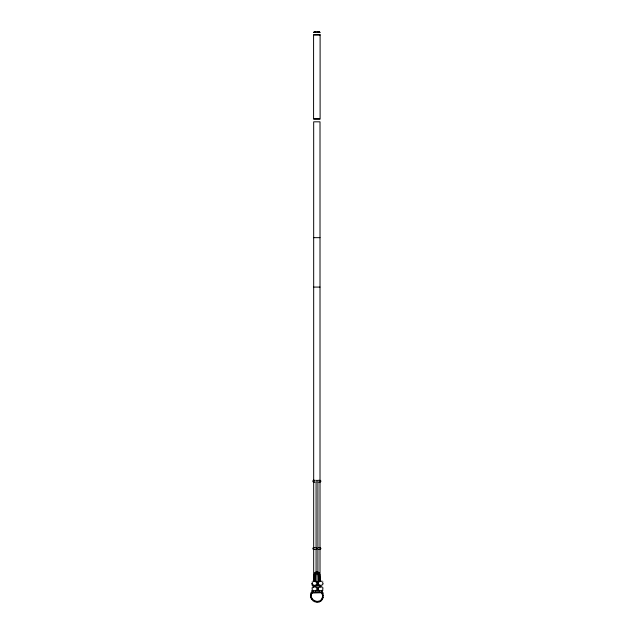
<?xml version="1.0" encoding="UTF-8"?>
<svg xmlns="http://www.w3.org/2000/svg" width="634" height="634" viewBox="0 0 634 634"><rect width="100%" height="100%" fill="white"/><g stroke="black" fill="none" stroke-linecap="round" stroke-linejoin="round"><path stroke-width="0.95" d="M313.378 587.108L313.505 585.158M313.767 581.251C314.504 578.485 312.546 572.296 316.976 571.844C321.398 572.296 319.465 578.493 320.233 581.251M314.107 587.132L314.234 585.19M316.287 571.931L316.469 572.645L315.05 573.976L314.496 581.315L314.488 580.57M315.225 581.188L315.661 574.61L316.651 573.35M322.389 597.426L322.563 595.619L321.803 592.719L311.896 593.02C308.298 600.16 320.186 605.327 322.389 597.426L323.102 597.616L323.3 595.572L322.833 592.719L322.104 591.99L311.896 591.99L311.167 592.719C307.276 600.794 320.614 606.516 323.102 597.616M317.396 548.981L317.396 548.061M317.658 571.931L317.476 572.645L318.902 573.976L319.512 581.315M316.025 32.429L316.215 31.7M314.971 601.967L315.209 601.262M321.803 592.719L322.104 590.619L311.896 590.619L312.197 592.719M315.264 32.429L315.629 31.7M317.951 572.827L318.3 572.185M313.109 585.713L313.489 585.055M315.486 581.592L315.867 580.934M313.109 586.339L313.489 585.689M313.109 591.276L313.489 590.626M315.486 587.155L315.867 586.505M319.164 585.713L319.544 585.055M321.541 581.592L321.921 580.934M319.164 591.276L319.544 590.626M321.541 587.155L321.921 586.505M316.532 547.728L316.532 549.313M314.607 32.429L315.13 31.7M313.156 600.992L313.608 600.406M314.107 32.429L314.741 31.7M318.363 573.128L318.862 572.589M313.79 32.429L314.496 31.7M313.679 32.429L314.416 31.7M311.746 599.495L312.364 599.082M318.688 573.516L319.306 573.12M312.102 584.707L312.752 584.326M316.223 582.321L316.873 581.949M312.102 585.333L312.752 584.952M317.016 585.333L317.666 584.952M318.157 584.707L318.807 584.326M322.278 582.321L322.928 581.949M312.102 590.27L312.752 589.889M316.223 587.892L316.873 587.512M318.157 590.27L318.807 589.889M322.278 587.892L322.928 587.512M322.104 593.02L322.833 592.719M318.902 573.976L319.599 573.746M310.898 597.616L311.611 597.426M315.264 480.263L313.22 480.39L312.752 481.182L313.22 481.975L315.264 482.102M313.679 482.102L314.147 481.975M315.264 547.602L313.22 547.728L312.752 548.521L313.22 549.313L315.264 549.44M313.679 549.44L314.147 549.313M319.005 574.523L319.734 574.42M322.104 593.654L322.833 593.567M322.563 595.619L323.3 595.572M313.679 34.68L320.012 34.68M313.679 119.247L320.012 119.247M313.679 237.663L320.012 237.663M313.679 287.083L320.012 287.083M318.426 480.263L320.479 480.39L320.939 481.182L320.479 481.975L318.426 482.102M318.426 547.602L320.479 547.728L320.939 548.521L320.479 549.313L318.426 549.44M311.73 583.328L312.483 583.328M316.493 583.328L317.246 583.328M317.785 583.328L318.545 583.328M322.548 583.328L323.3 583.328M311.73 583.954L312.483 583.954M317.42 584.944L319.053 584.944M311.73 588.891L312.483 588.891M316.493 588.891L317.246 588.891M317.785 588.891L318.545 588.891M322.548 588.891L323.3 588.891M310.7 595.572L311.437 595.619M311.167 593.567L311.896 593.654M314.218 574.42L314.939 574.515M313.679 480.263L314.147 480.39M313.679 547.602L314.147 547.728M314.353 573.746L315.05 573.976M317.301 573.35L318.292 574.618L318.847 582.131M311.167 592.719L311.896 593.02M318.157 581.949L318.807 582.321M322.278 584.326L322.928 584.707M317.016 582.575L317.666 582.955M312.102 581.949L312.752 582.321M316.223 584.326L316.873 584.707M318.157 587.512L318.807 587.892M322.278 589.889L322.928 590.27M312.102 587.512L312.752 587.892M316.223 589.889L316.873 590.27M314.646 573.12L315.264 573.516M321.636 599.082L322.254 599.495M319.274 31.7L320.012 32.429M319.195 31.7L319.908 32.429M315.09 572.589L315.589 573.128M318.95 31.7L319.591 32.429M320.392 600.406L320.844 600.992M318.561 31.7L319.084 32.429M319.164 580.934L319.544 581.592M321.541 585.055L321.921 585.713M318.022 581.568L318.403 582.218M320.408 585.689L320.78 586.339M319.164 586.505L319.544 587.155M321.541 590.626L321.921 591.276M313.109 580.934L313.489 581.592M315.486 585.055L315.867 585.713M313.109 586.505L313.489 587.155M315.486 590.626L315.867 591.276M315.645 572.185L316.001 572.827M318.062 31.7L318.426 32.429M318.791 601.262L319.029 601.967M317.476 31.7L317.666 32.429M320.527 585.158L320.669 587.108M319.798 585.198L319.94 587.139M320.542 580.57L320.542 581.323M320.542 585.325L320.542 586.894M320.012 581.124L320.012 121.823L313.679 121.823L313.679 548.521M317.919 482.585L317.919 590.999M317 601.563L317 602.3M316.849 31.7L316.849 32.429M316.081 482.585L316.081 582.083M316.081 585.055L316.081 587.036M314.488 585.325L314.488 586.894M313.679 549.512L313.679 581.124M317.793 481.642A0.919 0.919 0 0 1 317.46 481.975M316.54 481.975A0.919 0.919 0 0 1 316.207 481.642M316.207 480.723A0.919 0.919 0 0 1 317.793 480.723M320.107 34.997L313.584 34.997L313.584 118.661L320.107 118.661L320.107 34.997"/></g></svg>
